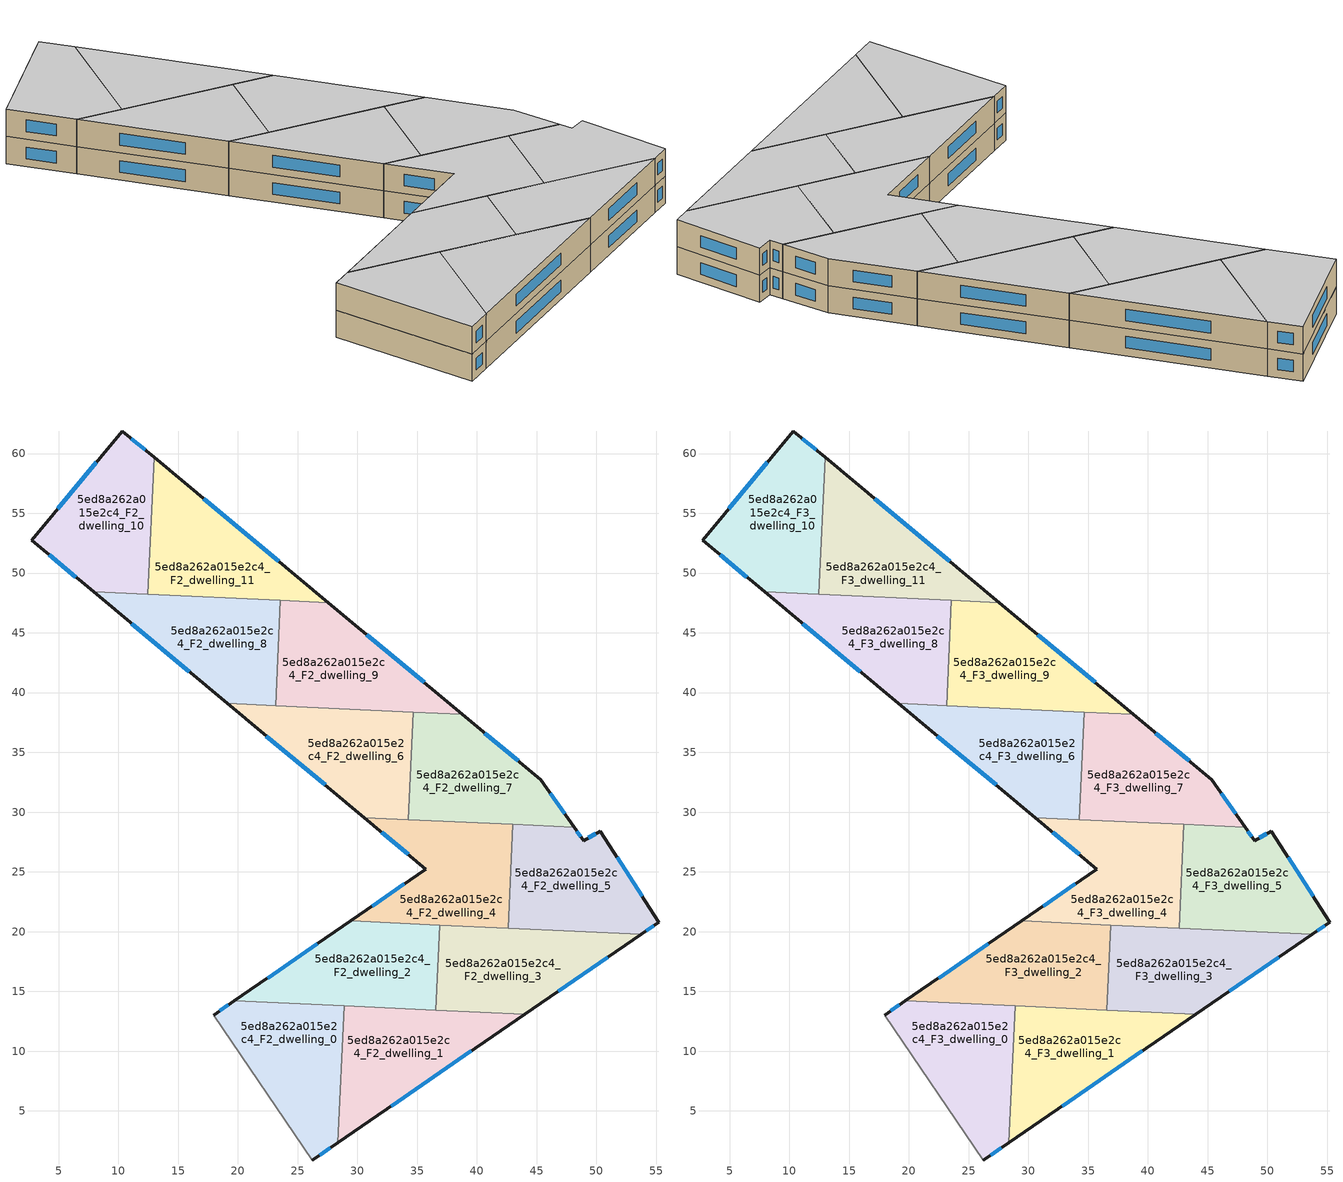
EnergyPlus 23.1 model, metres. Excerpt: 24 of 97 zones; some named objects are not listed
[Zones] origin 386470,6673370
5ed8a262a015e2c4_F2_dwelling_0
 floor to 5ed8a262a015e2c4_F1_dwelling_0 (EU_floor_Construction): 28.88,13.78 28.35,2.34 26.24,0.89 17.98,13.02 19.71,14.21 z6
 wall outside (EU_wall_Construction): 26.24,0.89 28.35,2.34 / 19.71,14.21 17.98,13.02 z6:9
 wall to 5ed8a262a015e2c4_F2_dwelling_1 (EU_wall_Construction): 28.35,2.34 28.88,13.78 z6:9
 wall adiabatic (EU_wall_Construction): 17.98,13.02 26.24,0.89 z6:9
 wall to 5ed8a262a015e2c4_F2_dwelling_2 (EU_wall_Construction): 28.88,13.78 19.71,14.21 z6:9
 window (EU_Window_Construction): 26.85,1.31 27.75,1.93 / 19.22,13.87 18.48,13.36 z6.86:8.14
5ed8a262a015e2c4_F2_dwelling_1
 floor to 5ed8a262a015e2c4_F1_dwelling_1 (EU_floor_Construction): 44.01,13.08 28.35,2.34 28.88,13.78 z6
 wall outside (EU_wall_Construction): 28.35,2.34 44.01,13.08 z6:9
 wall to 5ed8a262a015e2c4_F2_dwelling_3 (EU_wall_Construction): 44.01,13.08 36.56,13.43 z6:9
 wall to 5ed8a262a015e2c4_F2_dwelling_2 (EU_wall_Construction): 36.56,13.43 28.88,13.78 z6:9
 window (EU_Window_Construction): 32.83,5.41 39.53,10.01 z6.86:8.14
5ed8a262a015e2c4_F2_dwelling_10
 floor to 5ed8a262a015e2c4_F1_dwelling_10 (EU_floor_Construction): 13,59.67 12.47,48.22 7.93,48.43 2.74,52.76 10.34,61.88 z6
 wall outside (EU_wall_Construction): 13,59.67 10.34,61.88 2.74,52.76 7.93,48.43 z6:9
 wall to 5ed8a262a015e2c4_F2_dwelling_11 (EU_wall_Construction): 12.47,48.22 13,59.67 z6:9
 wall to 5ed8a262a015e2c4_F2_dwelling_8 (EU_wall_Construction): 7.93,48.43 12.47,48.22 z6:9
 window (EU_Window_Construction): 12.24,60.3 11.1,61.25 / 4.23,51.52 6.45,49.67 / 8.17,59.28 4.91,55.37 z6.86:8.14
5ed8a262a015e2c4_F2_dwelling_11
 floor to 5ed8a262a015e2c4_F1_dwelling_11 (EU_floor_Construction): 27.58,47.52 12.47,48.22 13,59.67 z6
 wall outside (EU_wall_Construction): 27.58,47.52 13,59.67 z6:9
 wall to 5ed8a262a015e2c4_F2_dwelling_9 (EU_wall_Construction): 23.56,47.71 27.58,47.52 z6:9
 wall to 5ed8a262a015e2c4_F2_dwelling_8 (EU_wall_Construction): 12.47,48.22 23.56,47.71 z6:9
 window (EU_Window_Construction): 23.41,50.99 17.16,56.2 z6.86:8.14
5ed8a262a015e2c4_F2_dwelling_2
 floor to 5ed8a262a015e2c4_F1_dwelling_2 (EU_floor_Construction): 36.89,20.55 36.56,13.43 19.71,14.21 29.43,20.89 z6
 wall outside (EU_wall_Construction): 29.43,20.89 19.71,14.21 z6:9
 wall to 5ed8a262a015e2c4_F2_dwelling_3 (EU_wall_Construction): 36.56,13.43 36.89,20.55 z6:9
 wall to 5ed8a262a015e2c4_F2_dwelling_4 (EU_wall_Construction): 36.89,20.55 29.43,20.89 z6:9
 window (EU_Window_Construction): 26.66,18.98 22.49,16.12 z6.86:8.14
5ed8a262a015e2c4_F2_dwelling_3
 floor to 5ed8a262a015e2c4_F1_dwelling_3 (EU_floor_Construction): 53.75,19.77 44.01,13.08 36.56,13.43 36.89,20.55 z6
 wall outside (EU_wall_Construction): 44.01,13.08 53.75,19.77 z6:9
 wall to 5ed8a262a015e2c4_F2_dwelling_5 (EU_wall_Construction): 53.75,19.77 42.62,20.28 z6:9
 wall to 5ed8a262a015e2c4_F2_dwelling_4 (EU_wall_Construction): 42.62,20.28 36.89,20.55 z6:9
 window (EU_Window_Construction): 46.79,14.99 50.97,17.86 z6.86:8.14
5ed8a262a015e2c4_F2_dwelling_4
 floor to 5ed8a262a015e2c4_F1_dwelling_4 (EU_floor_Construction): 43.02,28.96 42.62,20.28 29.43,20.89 35.74,25.22 30.57,29.54 z6
 wall outside (EU_wall_Construction): 30.57,29.54 35.74,25.22 29.43,20.89 z6:9
 wall to 5ed8a262a015e2c4_F2_dwelling_5 (EU_wall_Construction): 42.62,20.28 43.02,28.96 z6:9
 wall to 5ed8a262a015e2c4_F2_dwelling_7 (EU_wall_Construction): 43.02,28.96 34.25,29.37 z6:9
 wall to 5ed8a262a015e2c4_F2_dwelling_6 (EU_wall_Construction): 34.25,29.37 30.57,29.54 z6:9
 window (EU_Window_Construction): 33.94,23.99 31.24,22.13 / 32.05,28.31 34.26,26.46 z6.86:8.14
5ed8a262a015e2c4_F2_dwelling_5
 floor to 5ed8a262a015e2c4_F1_dwelling_5 (EU_floor_Construction): 50.33,28.42 55.23,20.78 53.75,19.77 42.62,20.28 43.02,28.96 48.15,28.73 48.93,27.61 z6
 wall outside (EU_wall_Construction): 53.75,19.77 55.23,20.78 50.33,28.42 48.93,27.61 48.15,28.73 z6:9
 wall to 5ed8a262a015e2c4_F2_dwelling_7 (EU_wall_Construction): 48.15,28.73 43.02,28.96 z6:9
 window (EU_Window_Construction): 48.71,27.93 48.37,28.41 / 49.93,28.19 49.33,27.84 / 53.83,22.96 51.73,26.24 / 54.17,20.06 54.81,20.49 z6.86:8.14
5ed8a262a015e2c4_F2_dwelling_6
 floor to 5ed8a262a015e2c4_F1_dwelling_6 (EU_floor_Construction): 34.67,38.37 34.25,29.37 30.57,29.54 19.13,39.09 z6
 wall outside (EU_wall_Construction): 19.13,39.09 30.57,29.54 z6:9
 wall to 5ed8a262a015e2c4_F2_dwelling_7 (EU_wall_Construction): 34.25,29.37 34.67,38.37 z6:9
 wall to 5ed8a262a015e2c4_F2_dwelling_9 (EU_wall_Construction): 34.67,38.37 23.15,38.9 z6:9
 wall to 5ed8a262a015e2c4_F2_dwelling_8 (EU_wall_Construction): 23.15,38.9 19.13,39.09 z6:9
 window (EU_Window_Construction): 22.4,36.36 27.3,32.27 z6.86:8.14
5ed8a262a015e2c4_F2_dwelling_7
 floor to 5ed8a262a015e2c4_F1_dwelling_7 (EU_floor_Construction): 45.35,32.71 48.15,28.73 34.25,29.37 34.67,38.37 38.79,38.18 z6
 wall outside (EU_wall_Construction): 48.15,28.73 45.35,32.71 38.79,38.18 z6:9
 wall to 5ed8a262a015e2c4_F2_dwelling_9 (EU_wall_Construction): 38.79,38.18 34.67,38.37 z6:9
 window (EU_Window_Construction): 43.48,34.28 40.67,36.62 / 47.35,29.87 46.15,31.57 z6.86:8.14
5ed8a262a015e2c4_F2_dwelling_8
 floor to 5ed8a262a015e2c4_F1_dwelling_8 (EU_floor_Construction): 23.56,47.71 23.15,38.9 19.13,39.09 7.93,48.43 z6
 wall outside (EU_wall_Construction): 7.93,48.43 19.13,39.09 z6:9
 wall to 5ed8a262a015e2c4_F2_dwelling_9 (EU_wall_Construction): 23.15,38.9 23.56,47.71 z6:9
 window (EU_Window_Construction): 11.13,45.76 15.93,41.76 z6.86:8.14
5ed8a262a015e2c4_F2_dwelling_9
 floor to 5ed8a262a015e2c4_F1_dwelling_9 (EU_floor_Construction): 38.79,38.18 23.15,38.9 23.56,47.71 27.58,47.52 z6
 wall outside (EU_wall_Construction): 38.79,38.18 27.58,47.52 z6:9
 window (EU_Window_Construction): 35.59,40.85 30.78,44.85 z6.86:8.14
5ed8a262a015e2c4_F3_dwelling_0
 floor to 5ed8a262a015e2c4_F2_dwelling_0 (EU_floor_Construction): 28.88,13.78 28.35,2.34 26.24,0.89 17.98,13.02 19.71,14.21 z9
 wall outside (EU_wall_Construction): 26.24,0.89 28.35,2.34 / 19.71,14.21 17.98,13.02 z9:12
 wall to 5ed8a262a015e2c4_F3_dwelling_1 (EU_wall_Construction): 28.35,2.34 28.88,13.78 z9:12
 wall adiabatic (EU_wall_Construction): 17.98,13.02 26.24,0.89 z9:12
 wall to 5ed8a262a015e2c4_F3_dwelling_2 (EU_wall_Construction): 28.88,13.78 19.71,14.21 z9:12
 window (EU_Window_Construction): 26.85,1.31 27.75,1.93 / 19.22,13.87 18.48,13.36 z9.86:11.14
 ceiling to 5ed8a262a015e2c4_F4_dwelling_0 (EU_floor_Construction): 28.35,2.34 28.88,13.78 19.71,14.21 17.98,13.02 26.24,0.89 z12
5ed8a262a015e2c4_F3_dwelling_1
 floor to 5ed8a262a015e2c4_F2_dwelling_1 (EU_floor_Construction): 44.01,13.08 28.35,2.34 28.88,13.78 z9
 wall outside (EU_wall_Construction): 28.35,2.34 44.01,13.08 z9:12
 wall to 5ed8a262a015e2c4_F3_dwelling_3 (EU_wall_Construction): 44.01,13.08 36.56,13.43 z9:12
 wall to 5ed8a262a015e2c4_F3_dwelling_2 (EU_wall_Construction): 36.56,13.43 28.88,13.78 z9:12
 window (EU_Window_Construction): 32.83,5.41 39.53,10.01 z9.86:11.14
 ceiling to 5ed8a262a015e2c4_F4_dwelling_1 (EU_floor_Construction): 44.01,13.08 28.88,13.78 28.35,2.34 z12
5ed8a262a015e2c4_F3_dwelling_10
 floor to 5ed8a262a015e2c4_F2_dwelling_10 (EU_floor_Construction): 13,59.67 12.47,48.22 7.93,48.43 2.74,52.76 10.34,61.88 z9
 wall outside (EU_wall_Construction): 13,59.67 10.34,61.88 2.74,52.76 7.93,48.43 z9:12
 wall to 5ed8a262a015e2c4_F3_dwelling_11 (EU_wall_Construction): 12.47,48.22 13,59.67 z9:12
 wall to 5ed8a262a015e2c4_F3_dwelling_8 (EU_wall_Construction): 7.93,48.43 12.47,48.22 z9:12
 window (EU_Window_Construction): 12.24,60.3 11.1,61.25 / 4.23,51.52 6.45,49.67 / 8.17,59.28 4.91,55.37 z9.86:11.14
 ceiling to 5ed8a262a015e2c4_F4_dwelling_10 (EU_floor_Construction): 12.47,48.22 13,59.67 10.34,61.88 2.74,52.76 7.93,48.43 z12
5ed8a262a015e2c4_F3_dwelling_11
 floor to 5ed8a262a015e2c4_F2_dwelling_11 (EU_floor_Construction): 27.58,47.52 12.47,48.22 13,59.67 z9
 wall outside (EU_wall_Construction): 27.58,47.52 13,59.67 z9:12
 wall to 5ed8a262a015e2c4_F3_dwelling_9 (EU_wall_Construction): 23.56,47.71 27.58,47.52 z9:12
 wall to 5ed8a262a015e2c4_F3_dwelling_8 (EU_wall_Construction): 12.47,48.22 23.56,47.71 z9:12
 window (EU_Window_Construction): 23.41,50.99 17.16,56.2 z9.86:11.14
 ceiling to 5ed8a262a015e2c4_F4_dwelling_11 (EU_floor_Construction): 27.58,47.52 13,59.67 12.47,48.22 z12
5ed8a262a015e2c4_F3_dwelling_2
 floor to 5ed8a262a015e2c4_F2_dwelling_2 (EU_floor_Construction): 36.89,20.55 36.56,13.43 19.71,14.21 29.43,20.89 z9
 wall outside (EU_wall_Construction): 29.43,20.89 19.71,14.21 z9:12
 wall to 5ed8a262a015e2c4_F3_dwelling_3 (EU_wall_Construction): 36.56,13.43 36.89,20.55 z9:12
 wall to 5ed8a262a015e2c4_F3_dwelling_4 (EU_wall_Construction): 36.89,20.55 29.43,20.89 z9:12
 window (EU_Window_Construction): 26.66,18.98 22.49,16.12 z9.86:11.14
 ceiling to 5ed8a262a015e2c4_F4_dwelling_2 (EU_floor_Construction): 36.56,13.43 36.89,20.55 29.43,20.89 19.71,14.21 z12
5ed8a262a015e2c4_F3_dwelling_3
 floor to 5ed8a262a015e2c4_F2_dwelling_3 (EU_floor_Construction): 53.75,19.77 44.01,13.08 36.56,13.43 36.89,20.55 z9
 wall outside (EU_wall_Construction): 44.01,13.08 53.75,19.77 z9:12
 wall to 5ed8a262a015e2c4_F3_dwelling_5 (EU_wall_Construction): 53.75,19.77 42.62,20.28 z9:12
 wall to 5ed8a262a015e2c4_F3_dwelling_4 (EU_wall_Construction): 42.62,20.28 36.89,20.55 z9:12
 window (EU_Window_Construction): 46.79,14.99 50.97,17.86 z9.86:11.14
 ceiling to 5ed8a262a015e2c4_F4_dwelling_3 (EU_floor_Construction): 53.75,19.77 36.89,20.55 36.56,13.43 44.01,13.08 z12
5ed8a262a015e2c4_F3_dwelling_4
 floor to 5ed8a262a015e2c4_F2_dwelling_4 (EU_floor_Construction): 43.02,28.96 42.62,20.28 29.43,20.89 35.74,25.22 30.57,29.54 z9
 wall outside (EU_wall_Construction): 30.57,29.54 35.74,25.22 29.43,20.89 z9:12
 wall to 5ed8a262a015e2c4_F3_dwelling_5 (EU_wall_Construction): 42.62,20.28 43.02,28.96 z9:12
 wall to 5ed8a262a015e2c4_F3_dwelling_7 (EU_wall_Construction): 43.02,28.96 34.25,29.37 z9:12
 wall to 5ed8a262a015e2c4_F3_dwelling_6 (EU_wall_Construction): 34.25,29.37 30.57,29.54 z9:12
 window (EU_Window_Construction): 33.94,23.99 31.24,22.13 / 32.05,28.31 34.26,26.46 z9.86:11.14
 ceiling to 5ed8a262a015e2c4_F4_dwelling_4 (EU_floor_Construction): 42.62,20.28 43.02,28.96 30.57,29.54 35.74,25.22 29.43,20.89 z12
5ed8a262a015e2c4_F3_dwelling_5
 floor to 5ed8a262a015e2c4_F2_dwelling_5 (EU_floor_Construction): 50.33,28.42 55.23,20.78 53.75,19.77 42.62,20.28 43.02,28.96 48.15,28.73 48.93,27.61 z9
 wall outside (EU_wall_Construction): 53.75,19.77 55.23,20.78 50.33,28.42 48.93,27.61 48.15,28.73 z9:12
 wall to 5ed8a262a015e2c4_F3_dwelling_7 (EU_wall_Construction): 48.15,28.73 43.02,28.96 z9:12
 window (EU_Window_Construction): 48.71,27.93 48.37,28.41 / 49.93,28.19 49.33,27.84 / 53.83,22.96 51.73,26.24 / 54.17,20.06 54.81,20.49 z9.86:11.14
 ceiling to 5ed8a262a015e2c4_F4_dwelling_5 (EU_floor_Construction): 55.23,20.78 50.33,28.42 48.93,27.61 48.15,28.73 43.02,28.96 42.62,20.28 53.75,19.77 z12
5ed8a262a015e2c4_F3_dwelling_6
 floor to 5ed8a262a015e2c4_F2_dwelling_6 (EU_floor_Construction): 34.67,38.37 34.25,29.37 30.57,29.54 19.13,39.09 z9
 wall outside (EU_wall_Construction): 19.13,39.09 30.57,29.54 z9:12
 wall to 5ed8a262a015e2c4_F3_dwelling_7 (EU_wall_Construction): 34.25,29.37 34.67,38.37 z9:12
 wall to 5ed8a262a015e2c4_F3_dwelling_9 (EU_wall_Construction): 34.67,38.37 23.15,38.9 z9:12
 wall to 5ed8a262a015e2c4_F3_dwelling_8 (EU_wall_Construction): 23.15,38.9 19.13,39.09 z9:12
 window (EU_Window_Construction): 22.4,36.36 27.3,32.27 z9.86:11.14
 ceiling to 5ed8a262a015e2c4_F4_dwelling_6 (EU_floor_Construction): 34.25,29.37 34.67,38.37 19.13,39.09 30.57,29.54 z12
5ed8a262a015e2c4_F3_dwelling_7
 floor to 5ed8a262a015e2c4_F2_dwelling_7 (EU_floor_Construction): 45.35,32.71 48.15,28.73 34.25,29.37 34.67,38.37 38.79,38.18 z9
 wall outside (EU_wall_Construction): 48.15,28.73 45.35,32.71 38.79,38.18 z9:12
 wall to 5ed8a262a015e2c4_F3_dwelling_9 (EU_wall_Construction): 38.79,38.18 34.67,38.37 z9:12
 window (EU_Window_Construction): 43.48,34.28 40.67,36.62 / 47.35,29.87 46.15,31.57 z9.86:11.14
 ceiling to 5ed8a262a015e2c4_F4_dwelling_7 (EU_floor_Construction): 48.15,28.73 45.35,32.71 38.79,38.18 34.67,38.37 34.25,29.37 z12
5ed8a262a015e2c4_F3_dwelling_8
 floor to 5ed8a262a015e2c4_F2_dwelling_8 (EU_floor_Construction): 23.56,47.71 23.15,38.9 19.13,39.09 7.93,48.43 z9
 wall outside (EU_wall_Construction): 7.93,48.43 19.13,39.09 z9:12
 wall to 5ed8a262a015e2c4_F3_dwelling_9 (EU_wall_Construction): 23.15,38.9 23.56,47.71 z9:12
 window (EU_Window_Construction): 11.13,45.76 15.93,41.76 z9.86:11.14
 ceiling to 5ed8a262a015e2c4_F4_dwelling_8 (EU_floor_Construction): 23.15,38.9 23.56,47.71 7.93,48.43 19.13,39.09 z12
5ed8a262a015e2c4_F3_dwelling_9
 floor to 5ed8a262a015e2c4_F2_dwelling_9 (EU_floor_Construction): 38.79,38.18 23.15,38.9 23.56,47.71 27.58,47.52 z9
 wall outside (EU_wall_Construction): 38.79,38.18 27.58,47.52 z9:12
 window (EU_Window_Construction): 35.59,40.85 30.78,44.85 z9.86:11.14
 ceiling to 5ed8a262a015e2c4_F4_dwelling_9 (EU_floor_Construction): 38.79,38.18 27.58,47.52 23.56,47.71 23.15,38.9 z12
[Building]
EU S2 Campaign: North Axis=0; Terrain=City; Solar Distribution=FullExterior
[Site:Location]
Helsinki-Vantaa.AP: Latitude=60.317; Longitude=24.963; Time Zone=2; Elevation=54.6
[SizingPeriod:WeatherFileDays]
AnnualSizingPeriod: Begin Month=1; Begin Day of Month=1; End Month=12; End Day of Month=31; Day of Week for Start Day=Monday; Use Weather File Daylight Saving Period=No; Use Weather File Rain and Snow Indicators=No
[MATERIAL]
EU_InternalMass_Material: Roughness=MediumRough; Thickness=0.1; Conductivity=1; Density=1800; Specific Heat=900; Thermal Absorptance=0.9; Solar Absorptance=0.7; Visible Absorptance=0.7
[MATERIAL:NOMASS] Roughness=MediumRough; Thermal Absorptance=0.9; Solar Absorptance=0.7; Visible Absorptance=0.7
Name | Thermal Resistance
EU_wall_NoMass | 1.10183
EU_floor_NoMass | 1.70606
[WINDOWMATERIAL:SIMPLEGLAZINGSYSTEM]
EU_Window_SimpleGlazing: UFactor=3.11035; Solar Heat Gain Coefficient=0.8; Visible Transmittance=0.8
[CONSTRUCTION]
EU_wall_Construction: EU_wall_NoMass
EU_floor_Construction: EU_floor_NoMass
EU_Window_Construction: EU_Window_SimpleGlazing
EU_InternalMass_Construction: EU_InternalMass_Material
[ZONE] Type=1; Multiplier=1; Ceiling Height=autocalculate; Floor Area=autocalculate; Part of Total Floor Area=Yes
Name | Volume
5ed8a262a015e2c4_F2_dwelling_0; 5ed8a262a015e2c4_F3_dwelling_0 | 260.116
5ed8a262a015e2c4_F2_dwelling_1; 5ed8a262a015e2c4_F3_dwelling_1 | 260.101
5ed8a262a015e2c4_F2_dwelling_10; 5ed8a262a015e2c4_F3_dwelling_10 | 260.084
5ed8a262a015e2c4_F2_dwelling_11; 5ed8a262a015e2c4_F3_dwelling_11 | 260.08
5ed8a262a015e2c4_F2_dwelling_2; 5ed8a262a015e2c4_F3_dwelling_2 | 260.091
5ed8a262a015e2c4_F2_dwelling_3; 5ed8a262a015e2c4_F3_dwelling_3 | 260.093
5ed8a262a015e2c4_F2_dwelling_4; 5ed8a262a015e2c4_F3_dwelling_4 | 260.098
5ed8a262a015e2c4_F2_dwelling_5; 5ed8a262a015e2c4_F3_dwelling_5 | 260.105
5ed8a262a015e2c4_F2_dwelling_6; 5ed8a262a015e2c4_F3_dwelling_6 | 260.082
5ed8a262a015e2c4_F2_dwelling_7; 5ed8a262a015e2c4_F3_dwelling_7 | 260.071
5ed8a262a015e2c4_F2_dwelling_8; 5ed8a262a015e2c4_F3_dwelling_8 | 260.106
5ed8a262a015e2c4_F2_dwelling_9; 5ed8a262a015e2c4_F3_dwelling_9 | 260.142
[INTERNALMASS] Construction=EU_InternalMass_Construction
Name | Zone or ZoneList | Surface Area
5ed8a262a015e2c4_F2_dwelling_0_EU_InternalMass | 5ed8a262a015e2c4_F2_dwelling_0 | 86.7053
5ed8a262a015e2c4_F2_dwelling_1_EU_InternalMass | 5ed8a262a015e2c4_F2_dwelling_1 | 86.7002
5ed8a262a015e2c4_F2_dwelling_2_EU_InternalMass | 5ed8a262a015e2c4_F2_dwelling_2 | 86.6968
5ed8a262a015e2c4_F2_dwelling_3_EU_InternalMass | 5ed8a262a015e2c4_F2_dwelling_3 | 86.6977
5ed8a262a015e2c4_F2_dwelling_4_EU_InternalMass | 5ed8a262a015e2c4_F2_dwelling_4 | 86.6993
5ed8a262a015e2c4_F2_dwelling_5_EU_InternalMass | 5ed8a262a015e2c4_F2_dwelling_5 | 86.7016
5ed8a262a015e2c4_F2_dwelling_6_EU_InternalMass | 5ed8a262a015e2c4_F2_dwelling_6 | 86.6939
5ed8a262a015e2c4_F2_dwelling_7_EU_InternalMass | 5ed8a262a015e2c4_F2_dwelling_7 | 86.6901
5ed8a262a015e2c4_F2_dwelling_8_EU_InternalMass | 5ed8a262a015e2c4_F2_dwelling_8 | 86.7021
5ed8a262a015e2c4_F2_dwelling_9_EU_InternalMass | 5ed8a262a015e2c4_F2_dwelling_9 | 86.7136
5ed8a262a015e2c4_F2_dwelling_10_EU_InternalMass | 5ed8a262a015e2c4_F2_dwelling_10 | 86.695
5ed8a262a015e2c4_F2_dwelling_11_EU_InternalMass | 5ed8a262a015e2c4_F2_dwelling_11 | 86.6935
5ed8a262a015e2c4_F3_dwelling_0_EU_InternalMass | 5ed8a262a015e2c4_F3_dwelling_0 | 86.7053
5ed8a262a015e2c4_F3_dwelling_1_EU_InternalMass | 5ed8a262a015e2c4_F3_dwelling_1 | 86.7002
5ed8a262a015e2c4_F3_dwelling_2_EU_InternalMass | 5ed8a262a015e2c4_F3_dwelling_2 | 86.6968
5ed8a262a015e2c4_F3_dwelling_3_EU_InternalMass | 5ed8a262a015e2c4_F3_dwelling_3 | 86.6977
5ed8a262a015e2c4_F3_dwelling_4_EU_InternalMass | 5ed8a262a015e2c4_F3_dwelling_4 | 86.6993
5ed8a262a015e2c4_F3_dwelling_5_EU_InternalMass | 5ed8a262a015e2c4_F3_dwelling_5 | 86.7016
5ed8a262a015e2c4_F3_dwelling_6_EU_InternalMass | 5ed8a262a015e2c4_F3_dwelling_6 | 86.6939
5ed8a262a015e2c4_F3_dwelling_7_EU_InternalMass | 5ed8a262a015e2c4_F3_dwelling_7 | 86.6901
5ed8a262a015e2c4_F3_dwelling_8_EU_InternalMass | 5ed8a262a015e2c4_F3_dwelling_8 | 86.7021
5ed8a262a015e2c4_F3_dwelling_9_EU_InternalMass | 5ed8a262a015e2c4_F3_dwelling_9 | 86.7136
5ed8a262a015e2c4_F3_dwelling_10_EU_InternalMass | 5ed8a262a015e2c4_F3_dwelling_10 | 86.695
5ed8a262a015e2c4_F3_dwelling_11_EU_InternalMass | 5ed8a262a015e2c4_F3_dwelling_11 | 86.6935
[OTHEREQUIPMENT] Fuel Type=Electricity; Design Level Calculation Method=Watts/Area; Power per Zone Floor Area=1; Fraction Latent=0; Fraction Radiant=0; Fraction Lost=0; Carbon Dioxide Generation Rate=0; EndUse Subcategory=EU_Step8_InternalGains
Name | Zone or ZoneList or Space or SpaceList | Schedule
EU_Step8_InternalGain_5ed8a262a015e2c4_F2_dwelling_0_f000 | 5ed8a262a015e2c4_F2_dwelling_0 | EU_Step8_GainSchedule_5ed8a262a015e2c4_F2_dwelling_0_f000
EU_Step8_InternalGain_5ed8a262a015e2c4_F2_dwelling_1_f000 | 5ed8a262a015e2c4_F2_dwelling_1 | EU_Step8_GainSchedule_5ed8a262a015e2c4_F2_dwelling_1_f000
EU_Step8_InternalGain_5ed8a262a015e2c4_F2_dwelling_2_f000 | 5ed8a262a015e2c4_F2_dwelling_2 | EU_Step8_GainSchedule_5ed8a262a015e2c4_F2_dwelling_2_f000
EU_Step8_InternalGain_5ed8a262a015e2c4_F2_dwelling_3_f000 | 5ed8a262a015e2c4_F2_dwelling_3 | EU_Step8_GainSchedule_5ed8a262a015e2c4_F2_dwelling_3_f000
EU_Step8_InternalGain_5ed8a262a015e2c4_F2_dwelling_4_f000 | 5ed8a262a015e2c4_F2_dwelling_4 | EU_Step8_GainSchedule_5ed8a262a015e2c4_F2_dwelling_4_f000
EU_Step8_InternalGain_5ed8a262a015e2c4_F2_dwelling_5_f000 | 5ed8a262a015e2c4_F2_dwelling_5 | EU_Step8_GainSchedule_5ed8a262a015e2c4_F2_dwelling_5_f000
EU_Step8_InternalGain_5ed8a262a015e2c4_F2_dwelling_6_f000 | 5ed8a262a015e2c4_F2_dwelling_6 | EU_Step8_GainSchedule_5ed8a262a015e2c4_F2_dwelling_6_f000
EU_Step8_InternalGain_5ed8a262a015e2c4_F2_dwelling_7_f000 | 5ed8a262a015e2c4_F2_dwelling_7 | EU_Step8_GainSchedule_5ed8a262a015e2c4_F2_dwelling_7_f000
EU_Step8_InternalGain_5ed8a262a015e2c4_F2_dwelling_8_f000 | 5ed8a262a015e2c4_F2_dwelling_8 | EU_Step8_GainSchedule_5ed8a262a015e2c4_F2_dwelling_8_f000
EU_Step8_InternalGain_5ed8a262a015e2c4_F2_dwelling_9_f000 | 5ed8a262a015e2c4_F2_dwelling_9 | EU_Step8_GainSchedule_5ed8a262a015e2c4_F2_dwelling_9_f000
EU_Step8_InternalGain_5ed8a262a015e2c4_F2_dwelling_10_f000 | 5ed8a262a015e2c4_F2_dwelling_10 | EU_Step8_GainSchedule_5ed8a262a015e2c4_F2_dwelling_10_f000
EU_Step8_InternalGain_5ed8a262a015e2c4_F2_dwelling_11_f000 | 5ed8a262a015e2c4_F2_dwelling_11 | EU_Step8_GainSchedule_5ed8a262a015e2c4_F2_dwelling_11_f000
EU_Step8_InternalGain_5ed8a262a015e2c4_F3_dwelling_0_f000 | 5ed8a262a015e2c4_F3_dwelling_0 | EU_Step8_GainSchedule_5ed8a262a015e2c4_F3_dwelling_0_f000
EU_Step8_InternalGain_5ed8a262a015e2c4_F3_dwelling_1_f000 | 5ed8a262a015e2c4_F3_dwelling_1 | EU_Step8_GainSchedule_5ed8a262a015e2c4_F3_dwelling_1_f000
EU_Step8_InternalGain_5ed8a262a015e2c4_F3_dwelling_2_f000 | 5ed8a262a015e2c4_F3_dwelling_2 | EU_Step8_GainSchedule_5ed8a262a015e2c4_F3_dwelling_2_f000
EU_Step8_InternalGain_5ed8a262a015e2c4_F3_dwelling_3_f000 | 5ed8a262a015e2c4_F3_dwelling_3 | EU_Step8_GainSchedule_5ed8a262a015e2c4_F3_dwelling_3_f000
EU_Step8_InternalGain_5ed8a262a015e2c4_F3_dwelling_4_f000 | 5ed8a262a015e2c4_F3_dwelling_4 | EU_Step8_GainSchedule_5ed8a262a015e2c4_F3_dwelling_4_f000
EU_Step8_InternalGain_5ed8a262a015e2c4_F3_dwelling_5_f000 | 5ed8a262a015e2c4_F3_dwelling_5 | EU_Step8_GainSchedule_5ed8a262a015e2c4_F3_dwelling_5_f000
EU_Step8_InternalGain_5ed8a262a015e2c4_F3_dwelling_6_f000 | 5ed8a262a015e2c4_F3_dwelling_6 | EU_Step8_GainSchedule_5ed8a262a015e2c4_F3_dwelling_6_f000
EU_Step8_InternalGain_5ed8a262a015e2c4_F3_dwelling_7_f000 | 5ed8a262a015e2c4_F3_dwelling_7 | EU_Step8_GainSchedule_5ed8a262a015e2c4_F3_dwelling_7_f000
EU_Step8_InternalGain_5ed8a262a015e2c4_F3_dwelling_8_f000 | 5ed8a262a015e2c4_F3_dwelling_8 | EU_Step8_GainSchedule_5ed8a262a015e2c4_F3_dwelling_8_f000
EU_Step8_InternalGain_5ed8a262a015e2c4_F3_dwelling_9_f000 | 5ed8a262a015e2c4_F3_dwelling_9 | EU_Step8_GainSchedule_5ed8a262a015e2c4_F3_dwelling_9_f000
EU_Step8_InternalGain_5ed8a262a015e2c4_F3_dwelling_10_f000 | 5ed8a262a015e2c4_F3_dwelling_10 | EU_Step8_GainSchedule_5ed8a262a015e2c4_F3_dwelling_10_f000
EU_Step8_InternalGain_5ed8a262a015e2c4_F3_dwelling_11_f000 | 5ed8a262a015e2c4_F3_dwelling_11 | EU_Step8_GainSchedule_5ed8a262a015e2c4_F3_dwelling_11_f000
[ZONEVENTILATION:DESIGNFLOWRATE] Schedule=EU_AlwaysOn; Design Flow Rate Calculation Method=AirChanges/Hour; Air Changes per Hour=0.756316; Ventilation Type=Natural; Fan Pressure Rise=0; Fan Total Efficiency=1; Constant Term Coefficient=1; Temperature Term Coefficient=0; Velocity Term Coefficient=0; Velocity Squared Term Coefficient=0; Minimum Indoor Temperature=-100; Maximum Indoor Temperature=100; Delta Temperature=-100; Minimum Outdoor Temperature=-100; Maximum Outdoor Temperature=100; Maximum Wind Speed=40
Name | Zone or ZoneList or Space or SpaceList
EU_ConstantAir_5ed8a262a015e2c4_F2_dwelling_0 | 5ed8a262a015e2c4_F2_dwelling_0
EU_ConstantAir_5ed8a262a015e2c4_F2_dwelling_1 | 5ed8a262a015e2c4_F2_dwelling_1
EU_ConstantAir_5ed8a262a015e2c4_F2_dwelling_2 | 5ed8a262a015e2c4_F2_dwelling_2
EU_ConstantAir_5ed8a262a015e2c4_F2_dwelling_3 | 5ed8a262a015e2c4_F2_dwelling_3
EU_ConstantAir_5ed8a262a015e2c4_F2_dwelling_4 | 5ed8a262a015e2c4_F2_dwelling_4
EU_ConstantAir_5ed8a262a015e2c4_F2_dwelling_5 | 5ed8a262a015e2c4_F2_dwelling_5
EU_ConstantAir_5ed8a262a015e2c4_F2_dwelling_6 | 5ed8a262a015e2c4_F2_dwelling_6
EU_ConstantAir_5ed8a262a015e2c4_F2_dwelling_7 | 5ed8a262a015e2c4_F2_dwelling_7
EU_ConstantAir_5ed8a262a015e2c4_F2_dwelling_8 | 5ed8a262a015e2c4_F2_dwelling_8
EU_ConstantAir_5ed8a262a015e2c4_F2_dwelling_9 | 5ed8a262a015e2c4_F2_dwelling_9
EU_ConstantAir_5ed8a262a015e2c4_F2_dwelling_10 | 5ed8a262a015e2c4_F2_dwelling_10
EU_ConstantAir_5ed8a262a015e2c4_F2_dwelling_11 | 5ed8a262a015e2c4_F2_dwelling_11
EU_ConstantAir_5ed8a262a015e2c4_F3_dwelling_0 | 5ed8a262a015e2c4_F3_dwelling_0
EU_ConstantAir_5ed8a262a015e2c4_F3_dwelling_1 | 5ed8a262a015e2c4_F3_dwelling_1
EU_ConstantAir_5ed8a262a015e2c4_F3_dwelling_2 | 5ed8a262a015e2c4_F3_dwelling_2
EU_ConstantAir_5ed8a262a015e2c4_F3_dwelling_3 | 5ed8a262a015e2c4_F3_dwelling_3
EU_ConstantAir_5ed8a262a015e2c4_F3_dwelling_4 | 5ed8a262a015e2c4_F3_dwelling_4
EU_ConstantAir_5ed8a262a015e2c4_F3_dwelling_5 | 5ed8a262a015e2c4_F3_dwelling_5
EU_ConstantAir_5ed8a262a015e2c4_F3_dwelling_6 | 5ed8a262a015e2c4_F3_dwelling_6
EU_ConstantAir_5ed8a262a015e2c4_F3_dwelling_7 | 5ed8a262a015e2c4_F3_dwelling_7
EU_ConstantAir_5ed8a262a015e2c4_F3_dwelling_8 | 5ed8a262a015e2c4_F3_dwelling_8
EU_ConstantAir_5ed8a262a015e2c4_F3_dwelling_9 | 5ed8a262a015e2c4_F3_dwelling_9
EU_ConstantAir_5ed8a262a015e2c4_F3_dwelling_10 | 5ed8a262a015e2c4_F3_dwelling_10
EU_ConstantAir_5ed8a262a015e2c4_F3_dwelling_11 | 5ed8a262a015e2c4_F3_dwelling_11
[HVACTEMPLATE:ZONE:IDEALLOADSAIRSYSTEM] System Availability Schedule=EU_AlwaysOn; Maximum Heating Supply Air Temperature=50; Minimum Cooling Supply Air Temperature=13; Maximum Heating Supply Air Humidity Ratio=0.0156; Minimum Cooling Supply Air Humidity Ratio=0.0077; Heating Limit=NoLimit; Cooling Limit=NoLimit; Heating Availability Schedule=EU_AlwaysOn; Cooling Availability Schedule=EU_CoolingOff; Dehumidification Control Type=ConstantSensibleHeatRatio; Cooling Sensible Heat Ratio=0.7; Dehumidification Setpoint=60; Humidification Control Type=None; Humidification Setpoint=30; Outdoor Air Method=None; Outdoor Air Flow Rate per Person=0.00944; Outdoor Air Flow Rate per Zone Floor Area=0; Outdoor Air Flow Rate per Zone=0; Demand Controlled Ventilation Type=None; Outdoor Air Economizer Type=NoEconomizer; Heat Recovery Type=None; Sensible Heat Recovery Effectiveness=0.7; Latent Heat Recovery Effectiveness=0.65
Name | Template Thermostat
5ed8a262a015e2c4_F2_dwelling_0 | EU_HeatOnly_5ed8a262a015e2c4_F2_dwelling_0
5ed8a262a015e2c4_F2_dwelling_1 | EU_HeatOnly_5ed8a262a015e2c4_F2_dwelling_1
5ed8a262a015e2c4_F2_dwelling_2 | EU_HeatOnly_5ed8a262a015e2c4_F2_dwelling_2
5ed8a262a015e2c4_F2_dwelling_3 | EU_HeatOnly_5ed8a262a015e2c4_F2_dwelling_3
5ed8a262a015e2c4_F2_dwelling_4 | EU_HeatOnly_5ed8a262a015e2c4_F2_dwelling_4
5ed8a262a015e2c4_F2_dwelling_5 | EU_HeatOnly_5ed8a262a015e2c4_F2_dwelling_5
5ed8a262a015e2c4_F2_dwelling_6 | EU_HeatOnly_5ed8a262a015e2c4_F2_dwelling_6
5ed8a262a015e2c4_F2_dwelling_7 | EU_HeatOnly_5ed8a262a015e2c4_F2_dwelling_7
5ed8a262a015e2c4_F2_dwelling_8 | EU_HeatOnly_5ed8a262a015e2c4_F2_dwelling_8
5ed8a262a015e2c4_F2_dwelling_9 | EU_HeatOnly_5ed8a262a015e2c4_F2_dwelling_9
5ed8a262a015e2c4_F2_dwelling_10 | EU_HeatOnly_5ed8a262a015e2c4_F2_dwelling_10
5ed8a262a015e2c4_F2_dwelling_11 | EU_HeatOnly_5ed8a262a015e2c4_F2_dwelling_11
5ed8a262a015e2c4_F3_dwelling_0 | EU_HeatOnly_5ed8a262a015e2c4_F3_dwelling_0
5ed8a262a015e2c4_F3_dwelling_1 | EU_HeatOnly_5ed8a262a015e2c4_F3_dwelling_1
5ed8a262a015e2c4_F3_dwelling_2 | EU_HeatOnly_5ed8a262a015e2c4_F3_dwelling_2
5ed8a262a015e2c4_F3_dwelling_3 | EU_HeatOnly_5ed8a262a015e2c4_F3_dwelling_3
5ed8a262a015e2c4_F3_dwelling_4 | EU_HeatOnly_5ed8a262a015e2c4_F3_dwelling_4
5ed8a262a015e2c4_F3_dwelling_5 | EU_HeatOnly_5ed8a262a015e2c4_F3_dwelling_5
5ed8a262a015e2c4_F3_dwelling_6 | EU_HeatOnly_5ed8a262a015e2c4_F3_dwelling_6
5ed8a262a015e2c4_F3_dwelling_7 | EU_HeatOnly_5ed8a262a015e2c4_F3_dwelling_7
5ed8a262a015e2c4_F3_dwelling_8 | EU_HeatOnly_5ed8a262a015e2c4_F3_dwelling_8
5ed8a262a015e2c4_F3_dwelling_9 | EU_HeatOnly_5ed8a262a015e2c4_F3_dwelling_9
5ed8a262a015e2c4_F3_dwelling_10 | EU_HeatOnly_5ed8a262a015e2c4_F3_dwelling_10
5ed8a262a015e2c4_F3_dwelling_11 | EU_HeatOnly_5ed8a262a015e2c4_F3_dwelling_11
[SIZING:ZONE] Zone Cooling Design Supply Air Temperature Input Method=SupplyAirTemperature; Zone Cooling Design Supply Air Temperature=13; Zone Heating Design Supply Air Temperature Input Method=SupplyAirTemperature; Zone Heating Design Supply Air Temperature=50; Zone Cooling Design Supply Air Humidity Ratio=0.008; Zone Heating Design Supply Air Humidity Ratio=0.008; Cooling Design Air Flow Method=DesignDay; Cooling Design Air Flow Rate=0; Cooling Minimum Air Flow per Zone Floor Area=0.000762; Cooling Minimum Air Flow=0; Cooling Minimum Air Flow Fraction=0.2; Heating Design Air Flow Method=DesignDay; Heating Design Air Flow Rate=0; Heating Maximum Air Flow per Zone Floor Area=0.002032; Heating Maximum Air Flow=0.141576; Heating Maximum Air Flow Fraction=0.3; Account for Dedicated Outdoor Air System=No; Dedicated Outdoor Air System Control Strategy=NeutralSupplyAir; Dedicated Outdoor Air Low Setpoint Temperature for Design=autosize; Dedicated Outdoor Air High Setpoint Temperature for Design=autosize; Zone Load Sizing Method=Sensible Load Only No Latent Load; Zone Latent Cooling Design Supply Air Humidity Ratio Input Method=HumidityRatioDifference; Zone Cooling Design Supply Air Humidity Ratio Difference=0.005; Zone Latent Heating Design Supply Air Humidity Ratio Input Method=HumidityRatioDifference; Zone Humidification Design Supply Air Humidity Ratio Difference=0.005
5ed8a262a015e2c4_F2_dwelling_0; 5ed8a262a015e2c4_F2_dwelling_1; 5ed8a262a015e2c4_F2_dwelling_2; 5ed8a262a015e2c4_F2_dwelling_3; 5ed8a262a015e2c4_F2_dwelling_4; 5ed8a262a015e2c4_F2_dwelling_5; 5ed8a262a015e2c4_F2_dwelling_6; 5ed8a262a015e2c4_F2_dwelling_7; 5ed8a262a015e2c4_F2_dwelling_8; 5ed8a262a015e2c4_F2_dwelling_9; 5ed8a262a015e2c4_F2_dwelling_10; 5ed8a262a015e2c4_F2_dwelling_11; 5ed8a262a015e2c4_F3_dwelling_0; 5ed8a262a015e2c4_F3_dwelling_1; 5ed8a262a015e2c4_F3_dwelling_2; 5ed8a262a015e2c4_F3_dwelling_3; 5ed8a262a015e2c4_F3_dwelling_4; 5ed8a262a015e2c4_F3_dwelling_5; 5ed8a262a015e2c4_F3_dwelling_6; 5ed8a262a015e2c4_F3_dwelling_7; 5ed8a262a015e2c4_F3_dwelling_8; 5ed8a262a015e2c4_F3_dwelling_9; 5ed8a262a015e2c4_F3_dwelling_10; 5ed8a262a015e2c4_F3_dwelling_11
[SCHEDULE:CONSTANT]
Name | Hourly Value
EU_AlwaysOn | 1
EU_CoolingOff | 0
[SCHEDULE:FILE] Column Number=1; Rows to Skip at Top=0; Number of Hours of Data=8760; Column Separator=Comma; Interpolate to Timestep=No; Minutes per Item=60; Adjust Schedule for Daylight Savings=Yes
Name | File
EU_Step8_GainSchedule_5ed8a262a015e2c4_F2_dwelling_0_f000 | ../../schedules/5ed8a262a015e2c4/5ed8a262a015e2c4_F2_dwelling_0_f000_gain.csv
EU_Step8_GainSchedule_5ed8a262a015e2c4_F2_dwelling_1_f000 | ../../schedules/5ed8a262a015e2c4/5ed8a262a015e2c4_F2_dwelling_1_f000_gain.csv
EU_Step8_GainSchedule_5ed8a262a015e2c4_F2_dwelling_2_f000 | ../../schedules/5ed8a262a015e2c4/5ed8a262a015e2c4_F2_dwelling_2_f000_gain.csv
EU_Step8_GainSchedule_5ed8a262a015e2c4_F2_dwelling_3_f000 | ../../schedules/5ed8a262a015e2c4/5ed8a262a015e2c4_F2_dwelling_3_f000_gain.csv
EU_Step8_GainSchedule_5ed8a262a015e2c4_F2_dwelling_4_f000 | ../../schedules/5ed8a262a015e2c4/5ed8a262a015e2c4_F2_dwelling_4_f000_gain.csv
EU_Step8_GainSchedule_5ed8a262a015e2c4_F2_dwelling_5_f000 | ../../schedules/5ed8a262a015e2c4/5ed8a262a015e2c4_F2_dwelling_5_f000_gain.csv
EU_Step8_GainSchedule_5ed8a262a015e2c4_F2_dwelling_6_f000 | ../../schedules/5ed8a262a015e2c4/5ed8a262a015e2c4_F2_dwelling_6_f000_gain.csv
EU_Step8_GainSchedule_5ed8a262a015e2c4_F2_dwelling_7_f000 | ../../schedules/5ed8a262a015e2c4/5ed8a262a015e2c4_F2_dwelling_7_f000_gain.csv
EU_Step8_GainSchedule_5ed8a262a015e2c4_F2_dwelling_8_f000 | ../../schedules/5ed8a262a015e2c4/5ed8a262a015e2c4_F2_dwelling_8_f000_gain.csv
EU_Step8_GainSchedule_5ed8a262a015e2c4_F2_dwelling_9_f000 | ../../schedules/5ed8a262a015e2c4/5ed8a262a015e2c4_F2_dwelling_9_f000_gain.csv
EU_Step8_GainSchedule_5ed8a262a015e2c4_F2_dwelling_10_f000 | ../../schedules/5ed8a262a015e2c4/5ed8a262a015e2c4_F2_dwelling_10_f000_gain.csv
EU_Step8_GainSchedule_5ed8a262a015e2c4_F2_dwelling_11_f000 | ../../schedules/5ed8a262a015e2c4/5ed8a262a015e2c4_F2_dwelling_11_f000_gain.csv
EU_Step8_GainSchedule_5ed8a262a015e2c4_F3_dwelling_0_f000 | ../../schedules/5ed8a262a015e2c4/5ed8a262a015e2c4_F3_dwelling_0_f000_gain.csv
EU_Step8_GainSchedule_5ed8a262a015e2c4_F3_dwelling_1_f000 | ../../schedules/5ed8a262a015e2c4/5ed8a262a015e2c4_F3_dwelling_1_f000_gain.csv
EU_Step8_GainSchedule_5ed8a262a015e2c4_F3_dwelling_2_f000 | ../../schedules/5ed8a262a015e2c4/5ed8a262a015e2c4_F3_dwelling_2_f000_gain.csv
EU_Step8_GainSchedule_5ed8a262a015e2c4_F3_dwelling_3_f000 | ../../schedules/5ed8a262a015e2c4/5ed8a262a015e2c4_F3_dwelling_3_f000_gain.csv
EU_Step8_GainSchedule_5ed8a262a015e2c4_F3_dwelling_4_f000 | ../../schedules/5ed8a262a015e2c4/5ed8a262a015e2c4_F3_dwelling_4_f000_gain.csv
EU_Step8_GainSchedule_5ed8a262a015e2c4_F3_dwelling_5_f000 | ../../schedules/5ed8a262a015e2c4/5ed8a262a015e2c4_F3_dwelling_5_f000_gain.csv
EU_Step8_GainSchedule_5ed8a262a015e2c4_F3_dwelling_6_f000 | ../../schedules/5ed8a262a015e2c4/5ed8a262a015e2c4_F3_dwelling_6_f000_gain.csv
EU_Step8_GainSchedule_5ed8a262a015e2c4_F3_dwelling_7_f000 | ../../schedules/5ed8a262a015e2c4/5ed8a262a015e2c4_F3_dwelling_7_f000_gain.csv
EU_Step8_GainSchedule_5ed8a262a015e2c4_F3_dwelling_8_f000 | ../../schedules/5ed8a262a015e2c4/5ed8a262a015e2c4_F3_dwelling_8_f000_gain.csv
EU_Step8_GainSchedule_5ed8a262a015e2c4_F3_dwelling_9_f000 | ../../schedules/5ed8a262a015e2c4/5ed8a262a015e2c4_F3_dwelling_9_f000_gain.csv
EU_Step8_GainSchedule_5ed8a262a015e2c4_F3_dwelling_10_f000 | ../../schedules/5ed8a262a015e2c4/5ed8a262a015e2c4_F3_dwelling_10_f000_gain.csv
EU_Step8_GainSchedule_5ed8a262a015e2c4_F3_dwelling_11_f000 | ../../schedules/5ed8a262a015e2c4/5ed8a262a015e2c4_F3_dwelling_11_f000_gain.csv
